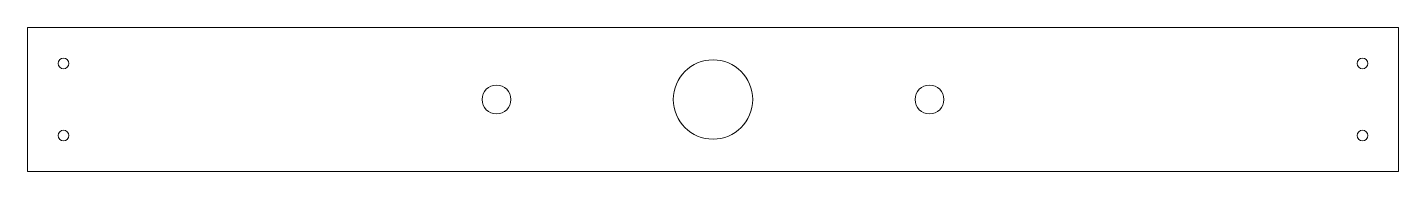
# Model space of a CAD drawing. Header units: millimetres. Extents: x -190 to 190, y -20 to 20.
import ezdxf

# ---------------------------------------------------------------- set-up
doc = ezdxf.new("R2010")
doc.units = ezdxf.units.MM

msp = doc.modelspace()

# ---------------------------------------------------------------- linework, layer by layer
at = {"color": 7, "linetype": 'Continuous', "lineweight": 15}
for p, q in [((-190, 20), (-190, -20)), ((190, 20), (-190, 20)), ((190, -20), (190, 20)), ((-190, -20), (190, -20))]:
    msp.add_line(p, q, dxfattribs=at)
for centre, radius in [((-180, 10), 1.5), ((180, 10), 1.5), ((0, 0), 11), ((-60, 0), 4), ((60, 0), 4), ((-180, -10), 1.5), ((180, -10), 1.5)]:
    msp.add_circle(centre, radius, dxfattribs=at)

doc.saveas('drawing.dxf')
